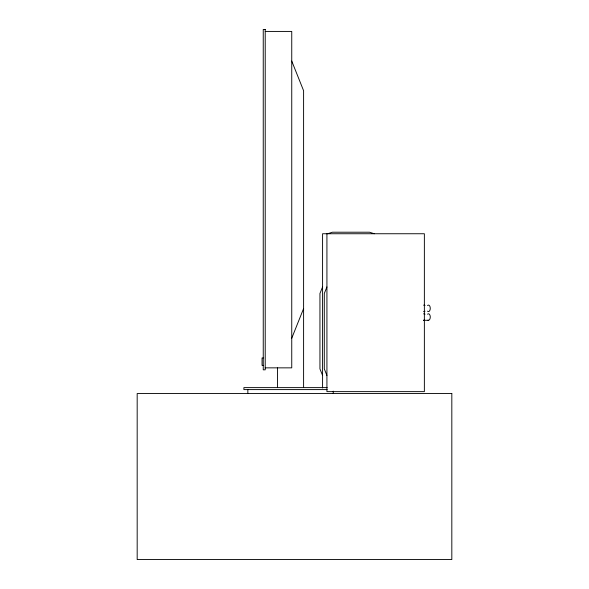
<?xml version="1.0" encoding="UTF-8"?>
<svg xmlns="http://www.w3.org/2000/svg" width="589" height="589" viewBox="0 0 589 589"><rect width="100%" height="100%" fill="white"/><g stroke="black" fill="none" stroke-linecap="round" stroke-linejoin="round"><path stroke-width="0.88" d="M291.746 338.211L303.6 308.562M322.581 286.946L319.945 293.491L319.945 368.876L322.581 375.429M326.924 286.946L324.289 293.491L324.289 368.876L326.924 375.429M327.683 233.745L332.446 232.213L369.509 232.213L374.273 233.745M265.219 31.423L291.746 31.423L291.746 367.853L265.219 367.853M423.476 320.291L428.446 320.291M263.246 357.972L262.061 357.972L262.061 365.379L263.246 365.379M327.167 387.614L243.898 387.614L243.898 389.594L327.138 389.594M291.746 61.072L303.6 90.713L303.6 387.614M333.241 391.17L333.241 393.54M326.924 233.745L326.924 391.633L424.367 391.633L424.367 233.745L322.581 233.745L322.581 387.967M277.493 367.853L277.493 387.614M247.851 389.594L247.851 393.54M427.533 314.217A3.262 1.833 -90 0 1 430.264 316.61A3.262 1.833 -90 0 1 427.975 320.18M423.624 313.885A3.262 1.833 -90 0 1 425.015 314.217M424.573 320.18A3.262 1.833 -90 0 1 423.624 320.18M427.518 305.522A3.262 1.833 -90 0 1 430.272 308.349A3.262 1.833 -90 0 1 427.518 311.169M423.616 305.198A3.262 1.833 -90 0 1 425.008 305.522M425.008 311.169A3.262 1.833 -90 0 1 423.616 311.493M265.219 29.45L263.246 29.45L263.246 369.826L265.219 369.826L265.219 29.45M451.822 393.54L137.178 393.54L137.178 559.55L451.822 559.55L451.822 393.54"/></g></svg>
